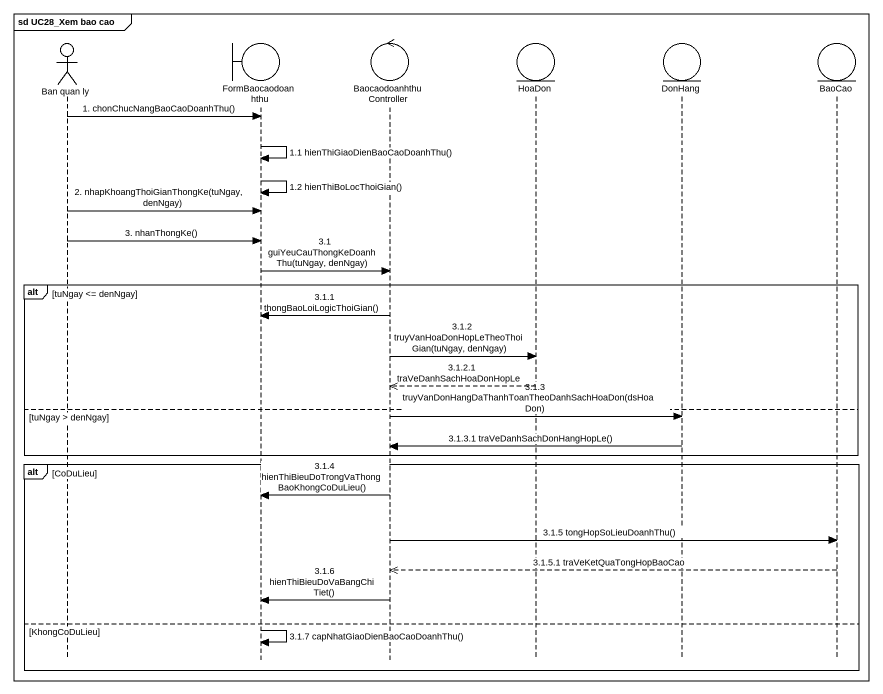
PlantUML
@startuml
mainframe sd UC28_Xem bao cao
hide footbox
actor "Ban quan ly" as Ban_quan_ly
boundary FormBaocaodoanhthu
control BaocaodoanhthuController
entity HoaDon
entity DonHang
entity BaoCao

Ban_quan_ly -> FormBaocaodoanhthu : 1. chonChucNangBaoCaoDoanhThu()
FormBaocaodoanhthu -> FormBaocaodoanhthu : 1.1 hienThiGiaoDienBaoCaoDoanhThu()
FormBaocaodoanhthu -> FormBaocaodoanhthu : 1.2 hienThiBoLocThoiGian()
Ban_quan_ly -> FormBaocaodoanhthu : 2. nhapKhoangThoiGianThongKe(tuNgay, denNgay)
Ban_quan_ly -> FormBaocaodoanhthu : 3. nhanThongKe()
FormBaocaodoanhthu -> BaocaodoanhthuController : 3.1 guiYeuCauThongKeDoanhThu(tuNgay, denNgay)
alt tuNgay <= denNgay
  BaocaodoanhthuController -> FormBaocaodoanhthu : 3.1.1 thongBaoLoiLogicThoiGian()
  BaocaodoanhthuController -> HoaDon : 3.1.2 truyVanHoaDonHopLeTheoThoiGian(tuNgay, denNgay)
  HoaDon -->> BaocaodoanhthuController : 3.1.2.1 traVeDanhSachHoaDonHopLe
else tuNgay > denNgay
  BaocaodoanhthuController -> DonHang : 3.1.3 truyVanDonHangDaThanhToanTheoDanhSachHoaDon(dsHoaDon)
  DonHang -> BaocaodoanhthuController : 3.1.3.1 traVeDanhSachDonHangHopLe()
end
alt CoDuLieu
  BaocaodoanhthuController -> FormBaocaodoanhthu : 3.1.4 hienThiBieuDoTrongVaThongBaoKhongCoDuLieu()
  BaocaodoanhthuController -> BaoCao : 3.1.5 tongHopSoLieuDoanhThu()
  BaoCao -->> BaocaodoanhthuController : 3.1.5.1 traVeKetQuaTongHopBaoCao
  BaocaodoanhthuController -> FormBaocaodoanhthu : 3.1.6 hienThiBieuDoVaBangChiTiet()
else KhongCoDuLieu
  FormBaocaodoanhthu -> FormBaocaodoanhthu : 3.1.7 capNhatGiaoDienBaoCaoDoanhThu()
end
@enduml
